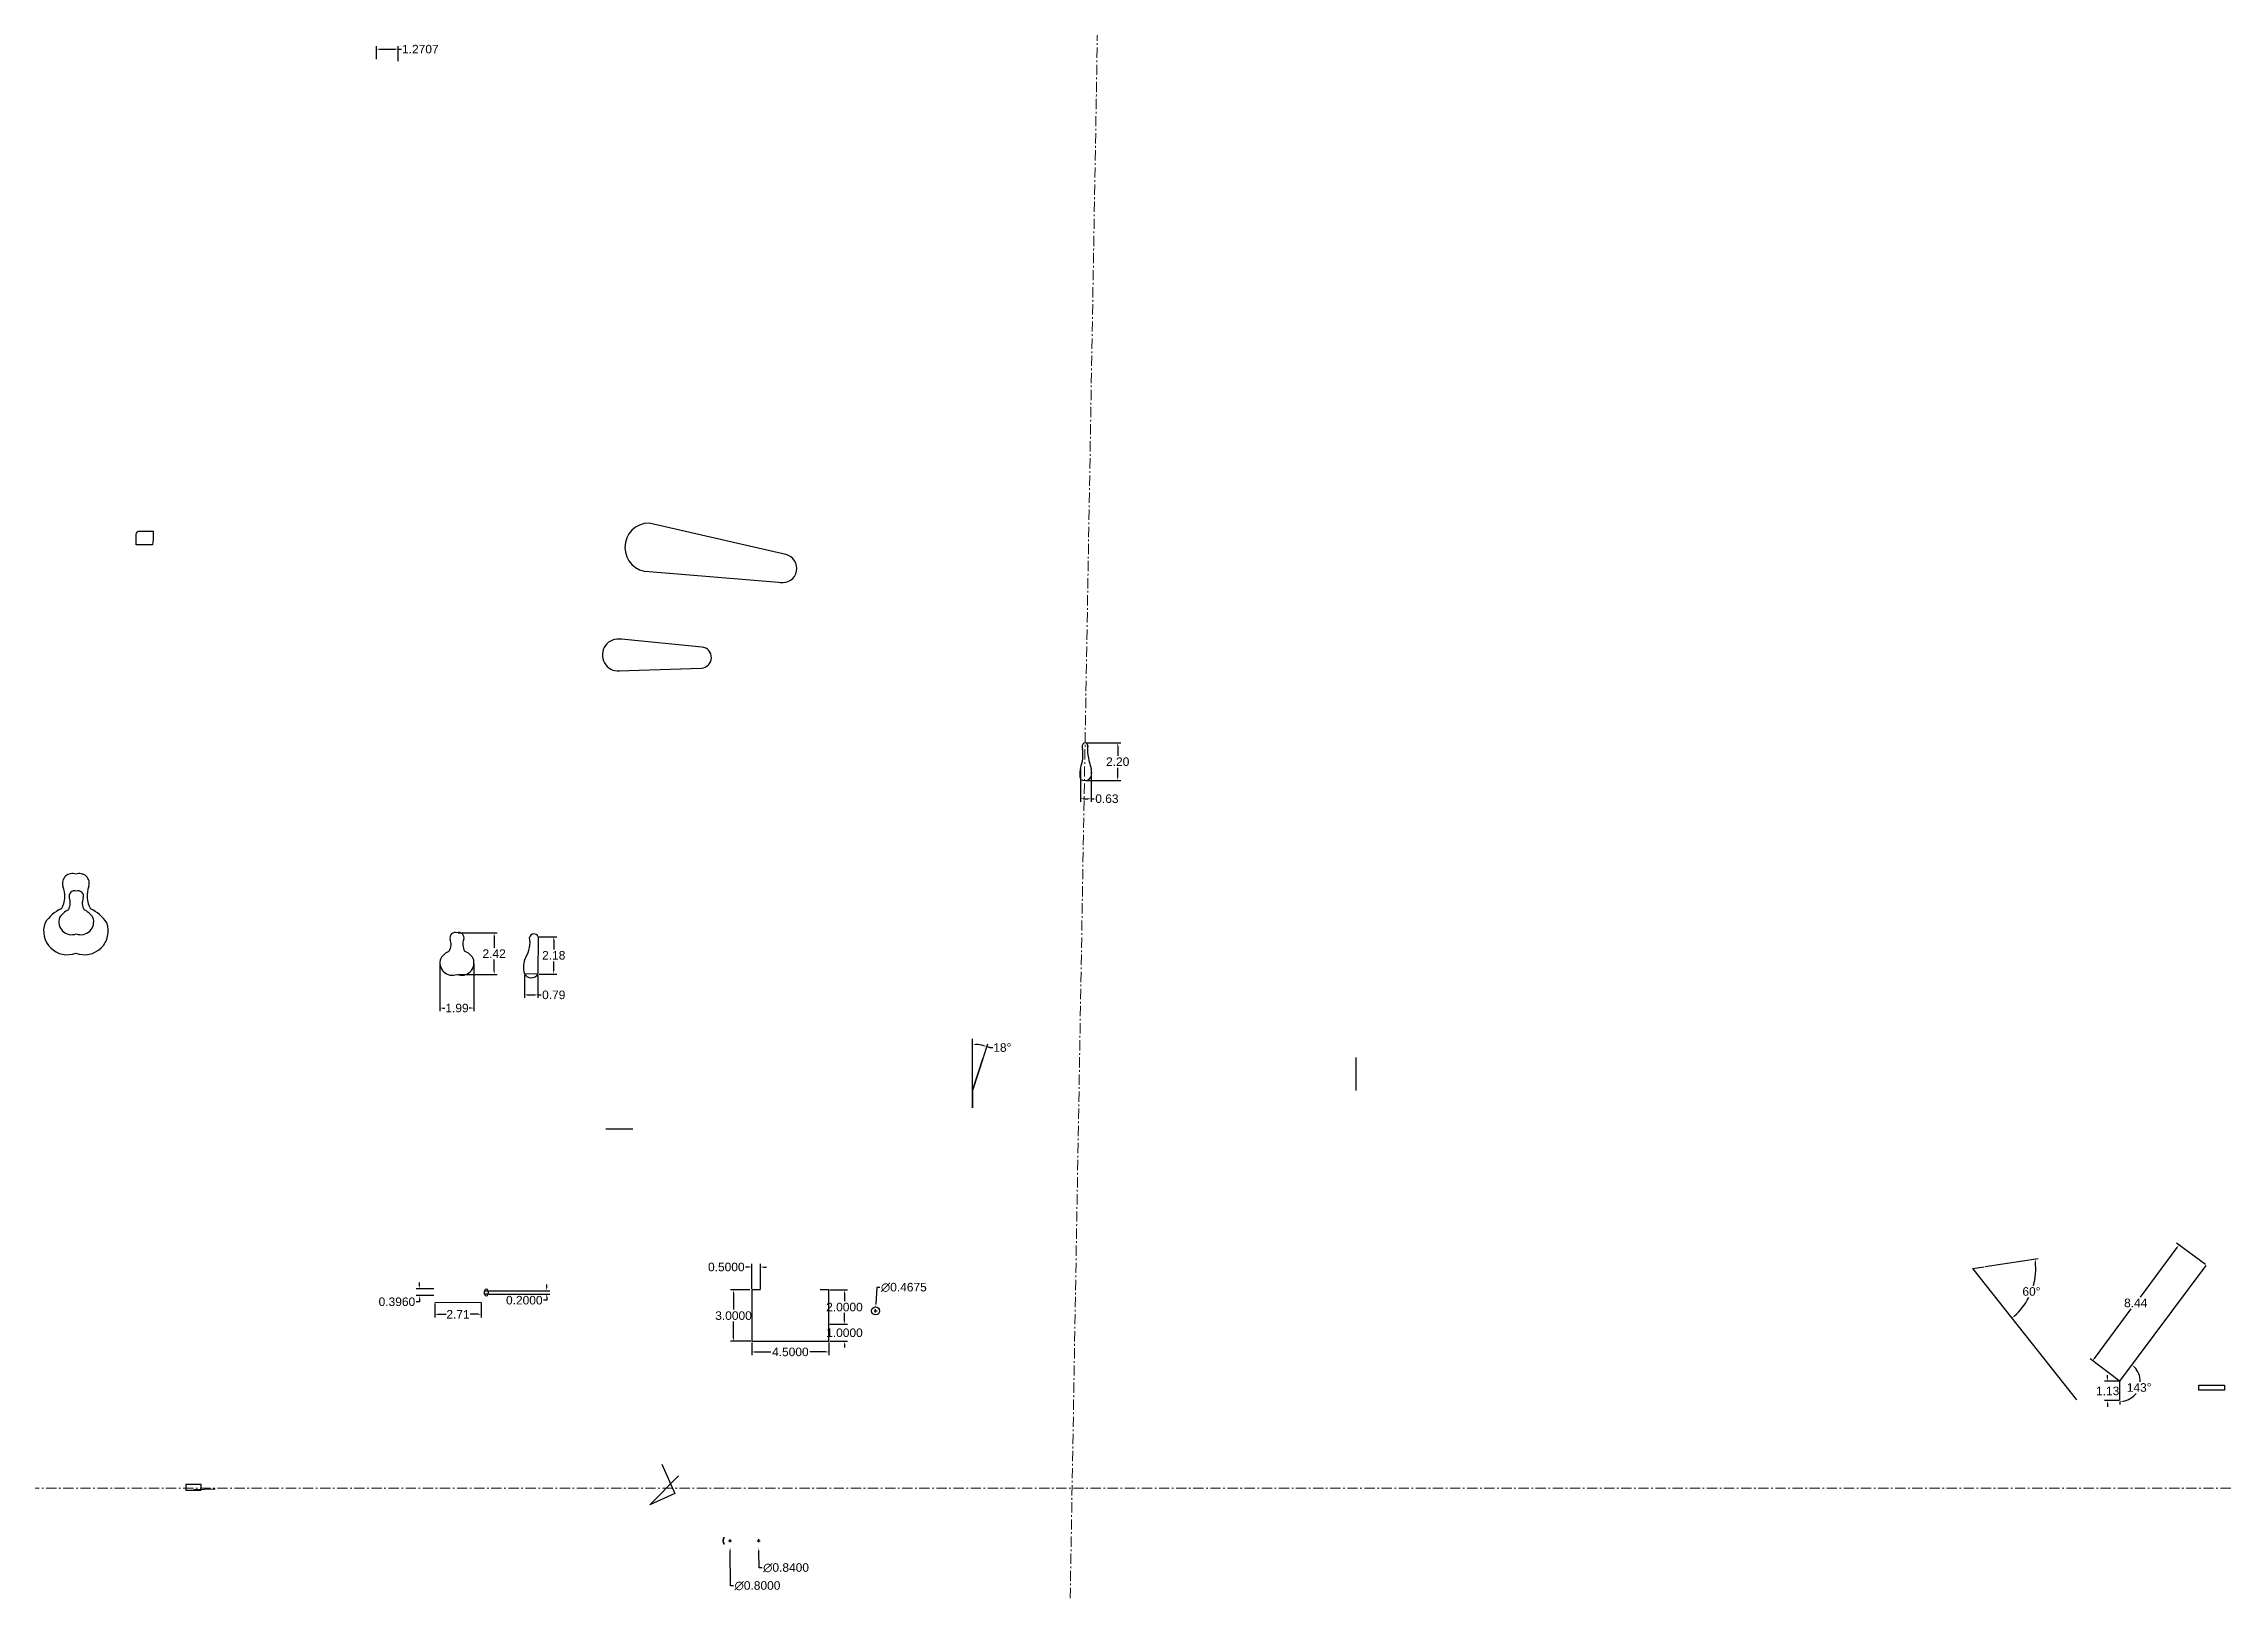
# Model space of a CAD drawing. Header units: millimetres. Extents: x 6 to 133, y 10 to 100.
import ezdxf

# ---------------------------------------------------------------- set-up
doc = ezdxf.new("R2010")
doc.units = ezdxf.units.MM
doc.header["$MEASUREMENT"] = 0
doc.linetypes.add('ACAD_ISO10W100', pattern=[18, 12, -3, 0, -3])
doc.layers.add('AXE SIMETRIE', color=40, linetype='ACAD_ISO10W100', lineweight=13)
doc.layers.add('COTARE', color=84, linetype='Continuous', lineweight=13)
for name, color, linetype in [('BURETE SUPORT', 15, 'Continuous'), ('PARTE METALL', 7, 'Continuous'), ('PARTE PLASTIC', 6, 'Continuous')]:
    doc.layers.add(name, color=color, linetype=linetype)
doc.styles.get("Standard").update_dxf_attribs({"font": 'arial.ttf'})
doc.dimstyles.get("Standard").update_dxf_attribs({"dimtxt": 0.5, "dimasz": 0.18, "dimexe": 0.18, "dimexo": 0.0625, "dimgap": 0.09, "dimtad": 0, "dimtih": 1, "dimtoh": 1, "dimdec": 4, "dimzin": 0, "dimdsep": 46, "dimtxsty": 'Standard', "dimcen": 0.09, "dimadec": 0, "dimazin": 0, "dimtfac": 1, "dimtdec": 4, "dimtofl": 0, "dimtmove": 0, "dimatfit": 3, "dimfxl": 1, "dimtolj": 1, "dimtzin": 0, "dimarcsym": 0})

# ---------------------------------------------------------------- blocks, each defined once
blk = doc.blocks.new('*D1')
at = {"layer": 'COTARE', "color": 0, "lineweight": -2, "transparency": 16777216}
for p, q in [((127.01, 22.25), (126.17, 22.25)), ((126.35, 22.43), (126.35, 22.61)), ((127.01, 21.12), (126.17, 21.12)), ((126.35, 20.94), (126.35, 20.76))]:
    blk.add_line(p, q, dxfattribs=at)
at = {"layer": 'COTARE', "color": 0, "transparency": 16777216}
for points in [[(126.32, 22.43), (126.38, 22.43), (126.35, 22.25)], [(126.32, 20.94), (126.38, 20.94), (126.35, 21.12)]]:
    blk.add_solid(points, dxfattribs=at)
at = {"layer": 'Defpoints', "color": 0, "transparency": 16777216}
for p in [(126.35, 22.25), (127.07, 22.25, -0.18), (127.07, 21.12, -0.18)]:
    blk.add_point(p, dxfattribs=at)
at = {"layer": 'COTARE', "color": 0, "transparency": 16777216, "insert": (126.35, 21.68), "char_height": 0.5, "attachment_point": 5}
blk.add_mtext('\\A1;{\\fArial|b0|i0|c238|p34;1.13}', dxfattribs=at)
blk = doc.blocks.new('*D2')
at = {"layer": 'COTARE', "color": 0, "lineweight": -2, "transparency": 16777216}
for p, q in [((130.4, 30.07), (128.25, 27.17)), ((132.06, 29.06), (130.37, 30.32)), ((125.58, 23.58), (127.73, 26.48)), ((127.02, 22.28), (125.32, 23.55))]:
    blk.add_line(p, q, dxfattribs=at)
at = {"layer": 'COTARE', "color": 0, "transparency": 16777216}
for points in [[(130.38, 30.08), (130.43, 30.05), (130.51, 30.21)], [(125.55, 23.6), (125.6, 23.56), (125.47, 23.44)]]:
    blk.add_solid(points, dxfattribs=at)
at = {"layer": 'Defpoints', "color": 0, "transparency": 16777216}
for p in [(130.51, 30.21), (132.11, 29.02, -0.18), (127.07, 22.25, -0.18)]:
    blk.add_point(p, dxfattribs=at)
at = {"layer": 'COTARE', "color": 0, "transparency": 16777216, "insert": (127.99, 26.82), "char_height": 0.5, "attachment_point": 5}
blk.add_mtext('\\A1;{\\fArial|b0|i0|c238|p34;8.44}', dxfattribs=at)
blk = doc.blocks.new('*D4')
at = {"layer": 'COTARE', "color": 0, "lineweight": -2, "transparency": 16777216}
blk.add_line((119.2, 28.95), (122.29, 29.42), dxfattribs=at)
for start, end in [(344.2555, 5.9993), (311.193, 332.7077)]:
    blk.add_arc((118.46, 28.83), 3.69, start, end, dxfattribs=at)
at = {"layer": 'COTARE', "color": 0, "transparency": 16777216}
for points in [[(122.1, 29.21), (122.16, 29.22), (122.11, 29.4)], [(120.91, 26.03), (120.88, 26.08), (120.76, 25.94)]]:
    blk.add_solid(points, dxfattribs=at)
at = {"layer": 'Defpoints', "color": 0, "transparency": 16777216}
for p in [(118.46, 28.83), (118.46, 28.83), (119.14, 28.94, 0.13), (121.61, 26.91), (124.54, 21.17)]:
    blk.add_point(p, dxfattribs=at)
at = {"layer": 'COTARE', "color": 0, "transparency": 16777216, "insert": (121.9, 27.49), "char_height": 0.5, "attachment_point": 5}
blk.add_mtext('\\A1;60°', dxfattribs=at)
blk = doc.blocks.new('*D5')
at = {"layer": 'COTARE', "color": 0, "lineweight": -2, "transparency": 16777216}
blk.add_line((127.07, 21.06), (127.07, 20.89), dxfattribs=at)
for start, end in [(358.7147, 44.591), (278.7318, 322.6391)]:
    blk.add_arc((127.07, 22.25), 1.18, start, end, dxfattribs=at)
at = {"layer": 'COTARE', "color": 0, "transparency": 16777216}
for points in [[(127.89, 23.05), (127.93, 23.1), (127.77, 23.2)], [(127.25, 21.05), (127.25, 21.11), (127.07, 21.07)]]:
    blk.add_solid(points, dxfattribs=at)
at = {"layer": 'Defpoints', "color": 0, "transparency": 16777216}
for p in [(132.11, 29.02), (127.07, 22.25), (127.07, 22.25), (127.07, 21.12), (127.94, 21.45)]:
    blk.add_point(p, dxfattribs=at)
at = {"layer": 'COTARE', "color": 0, "transparency": 16777216, "insert": (128.19, 21.88), "char_height": 0.5, "attachment_point": 5}
blk.add_mtext('\\A1;143°', dxfattribs=at)
blk = doc.blocks.new('*D8')
at = {"layer": 'COTARE', "color": 0, "lineweight": -2, "transparency": 16777216}
for p, q in [((45.8, 12.93), (45.98, 12.93)), ((45.89, 12.84), (45.89, 13.02)), ((45.91, 10.3), (45.89, 12.35)), ((46.09, 10.3), (45.91, 10.3))]:
    blk.add_line(p, q, dxfattribs=at)
at = {"layer": 'COTARE', "color": 0, "transparency": 16777216}
blk.add_solid([(45.92, 12.35), (45.86, 12.35), (45.89, 12.53)], dxfattribs=at)
at = {"layer": 'Defpoints', "color": 0, "transparency": 16777216}
for p in [(45.89, 13.33, 2.5), (45.89, 12.53, 2.5)]:
    blk.add_point(p, dxfattribs=at)
at = {"layer": 'COTARE', "color": 0, "transparency": 16777216, "insert": (47.49, 10.3), "char_height": 0.5, "attachment_point": 5}
blk.add_mtext('\\A1;∅0.8000', dxfattribs=at)
blk = doc.blocks.new('*D9')
at = {"layer": 'COTARE', "color": 0, "lineweight": -2, "transparency": 16777216}
for p, q in [((47.47, 12.93), (47.65, 12.93)), ((47.56, 12.84), (47.56, 13.02)), ((47.58, 11.35), (47.57, 12.33)), ((47.76, 11.35), (47.58, 11.35))]:
    blk.add_line(p, q, dxfattribs=at)
at = {"layer": 'COTARE', "color": 0, "transparency": 16777216}
blk.add_solid([(47.6, 12.33), (47.54, 12.33), (47.57, 12.51)], dxfattribs=at)
at = {"layer": 'Defpoints', "color": 0, "transparency": 16777216}
for p in [(47.56, 13.35, 0.64), (47.57, 12.51, 0.64)]:
    blk.add_point(p, dxfattribs=at)
at = {"layer": 'COTARE', "color": 0, "transparency": 16777216, "insert": (49.16, 11.35), "char_height": 0.5, "attachment_point": 5}
blk.add_mtext('\\A1;∅0.8400', dxfattribs=at)
blk = doc.blocks.new('*D10')
at = {"layer": 'COTARE', "color": 0, "lineweight": -2, "transparency": 16777216}
for p, q in [((46.98, 28.92), (46.8, 28.92)), ((47.16, 27.64), (47.16, 29.1)), ((47.66, 27.64), (47.66, 29.1)), ((47.84, 28.92), (48.02, 28.92))]:
    blk.add_line(p, q, dxfattribs=at)
at = {"layer": 'COTARE', "color": 0, "transparency": 16777216}
for points in [[(46.98, 28.95), (46.98, 28.89), (47.16, 28.92)], [(47.84, 28.95), (47.84, 28.89), (47.66, 28.92)]]:
    blk.add_solid(points, dxfattribs=at)
at = {"layer": 'Defpoints', "color": 0, "transparency": 16777216}
for p in [(47.16, 28.92), (47.16, 27.58), (47.66, 27.58)]:
    blk.add_point(p, dxfattribs=at)
at = {"layer": 'COTARE', "color": 0, "transparency": 16777216, "insert": (45.67, 28.92), "char_height": 0.5, "attachment_point": 5}
blk.add_mtext('\\A1;0.5000', dxfattribs=at)
blk = doc.blocks.new('*D11')
at = {"layer": 'COTARE', "color": 0, "lineweight": -2, "transparency": 16777216}
for p, q in [((47.04, 27.58), (45.91, 27.58)), ((46.09, 27.4), (46.09, 26.43)), ((46.09, 24.76), (46.09, 25.74)), ((47.1, 24.58), (45.91, 24.58))]:
    blk.add_line(p, q, dxfattribs=at)
at = {"layer": 'COTARE', "color": 0, "transparency": 16777216}
for points in [[(46.06, 27.4), (46.12, 27.4), (46.09, 27.58)], [(46.06, 24.76), (46.12, 24.76), (46.09, 24.58)]]:
    blk.add_solid(points, dxfattribs=at)
at = {"layer": 'Defpoints', "color": 0, "transparency": 16777216}
for p in [(47.1, 27.58), (46.09, 24.58), (47.16, 24.58)]:
    blk.add_point(p, dxfattribs=at)
at = {"layer": 'COTARE', "color": 0, "transparency": 16777216, "insert": (46.09, 26.08), "char_height": 0.5, "attachment_point": 5}
blk.add_mtext('\\A1;3.0000', dxfattribs=at)
blk = doc.blocks.new('*D12')
at = {"layer": 'COTARE', "color": 0, "lineweight": -2, "transparency": 16777216}
for p, q in [((47.16, 24.52), (47.16, 23.78)), ((51.66, 24.52), (51.66, 23.78)), ((47.34, 23.96), (48.27, 23.96)), ((51.48, 23.96), (50.55, 23.96))]:
    blk.add_line(p, q, dxfattribs=at)
at = {"layer": 'COTARE', "color": 0, "transparency": 16777216}
for points in [[(47.34, 23.99), (47.34, 23.93), (47.16, 23.96)], [(51.48, 23.99), (51.48, 23.93), (51.66, 23.96)]]:
    blk.add_solid(points, dxfattribs=at)
at = {"layer": 'Defpoints', "color": 0, "transparency": 16777216}
for p in [(47.16, 24.58), (51.66, 24.58), (51.66, 23.96)]:
    blk.add_point(p, dxfattribs=at)
at = {"layer": 'COTARE', "color": 0, "transparency": 16777216, "insert": (49.41, 23.96), "char_height": 0.5, "attachment_point": 5}
blk.add_mtext('\\A1;4.5000', dxfattribs=at)
blk = doc.blocks.new('*D13')
at = {"layer": 'COTARE', "color": 0, "lineweight": -2, "transparency": 16777216}
for p, q in [((51.72, 25.58), (52.75, 25.58)), ((52.57, 25.76), (52.57, 25.94)), ((51.72, 24.58), (52.75, 24.58)), ((52.57, 24.4), (52.57, 24.22))]:
    blk.add_line(p, q, dxfattribs=at)
at = {"layer": 'COTARE', "color": 0, "transparency": 16777216}
for points in [[(52.54, 25.76), (52.6, 25.76), (52.57, 25.58)], [(52.54, 24.4), (52.6, 24.4), (52.57, 24.58)]]:
    blk.add_solid(points, dxfattribs=at)
at = {"layer": 'Defpoints', "color": 0, "transparency": 16777216}
for p in [(51.66, 25.58), (51.66, 24.58), (52.57, 24.58)]:
    blk.add_point(p, dxfattribs=at)
at = {"layer": 'COTARE', "color": 0, "transparency": 16777216, "insert": (52.57, 25.08), "char_height": 0.5, "attachment_point": 5}
blk.add_mtext('\\A1;1.0000', dxfattribs=at)
blk = doc.blocks.new('*D14')
at = {"layer": 'COTARE', "color": 0, "lineweight": -2, "transparency": 16777216}
for p, q in [((51.72, 27.58), (52.75, 27.58)), ((52.57, 27.4), (52.57, 26.93)), ((51.72, 25.58), (52.75, 25.58)), ((52.57, 25.76), (52.57, 26.24))]:
    blk.add_line(p, q, dxfattribs=at)
at = {"layer": 'COTARE', "color": 0, "transparency": 16777216}
for points in [[(52.54, 27.4), (52.6, 27.4), (52.57, 27.58)], [(52.54, 25.76), (52.6, 25.76), (52.57, 25.58)]]:
    blk.add_solid(points, dxfattribs=at)
at = {"layer": 'Defpoints', "color": 0, "transparency": 16777216}
for p in [(51.66, 27.58), (51.66, 25.58), (52.57, 25.58)]:
    blk.add_point(p, dxfattribs=at)
at = {"layer": 'COTARE', "color": 0, "transparency": 16777216, "insert": (52.57, 26.58), "char_height": 0.5, "attachment_point": 5}
blk.add_mtext('\\A1;2.0000', dxfattribs=at)
blk = doc.blocks.new('*D15')
at = {"layer": 'COTARE', "color": 0, "lineweight": -2, "transparency": 16777216}
for p, q in [((54.46, 27.73), (54.41, 26.77)), ((54.64, 27.73), (54.46, 27.73)), ((54.3, 26.36), (54.48, 26.36)), ((54.39, 26.27), (54.39, 26.45))]:
    blk.add_line(p, q, dxfattribs=at)
at = {"layer": 'COTARE', "color": 0, "transparency": 16777216}
blk.add_solid([(54.38, 26.77), (54.44, 26.77), (54.4, 26.59)], dxfattribs=at)
at = {"layer": 'Defpoints', "color": 0, "transparency": 16777216}
for p in [(54.38, 26.13, -21.29), (54.4, 26.59, -21.29)]:
    blk.add_point(p, dxfattribs=at)
at = {"layer": 'COTARE', "color": 0, "transparency": 16777216, "insert": (56.04, 27.73), "char_height": 0.5, "attachment_point": 5}
blk.add_mtext('\\A1;∅0.4675', dxfattribs=at)
blk = doc.blocks.new('*D16')
at = {"layer": 'COTARE', "color": 0, "lineweight": -2, "transparency": 16777216}
for p, q in [((60.69, 41.19), (60.94, 41.97)), ((61.06, 41.74), (61.24, 41.74))]:
    blk.add_line(p, q, dxfattribs=at)
for start, end in [(75.8707, 86.1782), (68.2272, 72.049)]:
    blk.add_arc((60.06, 39.23), 2.7, start, end, dxfattribs=at)
at = {"layer": 'COTARE', "color": 0, "transparency": 16777216}
for points in [[(60.24, 41.89), (60.24, 41.95), (60.06, 41.93)], [(60.72, 41.88), (60.71, 41.82), (60.89, 41.8)]]:
    blk.add_solid(points, dxfattribs=at)
at = {"layer": 'Defpoints', "color": 0, "transparency": 16777216}
for p in [(60.06, 42.24), (60.34, 41.91), (60.67, 41.13, 4.5), (60.06, 39.23), (60.06, 39.23, 4.5)]:
    blk.add_point(p, dxfattribs=at)
at = {"layer": 'COTARE', "color": 0, "transparency": 16777216, "insert": (61.79, 41.74), "char_height": 0.5, "attachment_point": 5}
blk.add_mtext('\\A1;18°', dxfattribs=at)
blk = doc.blocks.new('*D17')
at = {"layer": 'COTARE', "color": 0, "lineweight": -2, "transparency": 16777216}
for p, q in [((31.82, 27.54), (35.36, 27.54)), ((31.82, 27.34), (35.36, 27.34)), ((35.18, 26.98), (35, 26.98)), ((35.18, 27.72), (35.18, 27.9)), ((35.18, 27.16), (35.18, 26.98))]:
    blk.add_line(p, q, dxfattribs=at)
at = {"layer": 'COTARE', "color": 0, "transparency": 16777216}
for points in [[(35.15, 27.72), (35.21, 27.72), (35.18, 27.54)], [(35.15, 27.16), (35.21, 27.16), (35.18, 27.34)]]:
    blk.add_solid(points, dxfattribs=at)
at = {"layer": 'Defpoints', "color": 0, "transparency": 16777216}
for p in [(31.76, 27.54, 1.25), (31.76, 27.34, 1.25), (35.18, 27.34)]:
    blk.add_point(p, dxfattribs=at)
at = {"layer": 'COTARE', "color": 0, "transparency": 16777216, "insert": (33.87, 26.98), "char_height": 0.5, "attachment_point": 5}
blk.add_mtext('\\A1;0.2000', dxfattribs=at)
blk = doc.blocks.new('*D18')
at = {"layer": 'COTARE', "color": 0, "lineweight": -2, "transparency": 16777216}
for p, q in [((28.58, 27.65), (27.56, 27.65)), ((28.58, 27.25), (27.56, 27.25)), ((27.74, 26.89), (27.56, 26.89)), ((27.74, 27.83), (27.74, 28.01)), ((27.74, 27.07), (27.74, 26.89))]:
    blk.add_line(p, q, dxfattribs=at)
at = {"layer": 'COTARE', "color": 0, "transparency": 16777216}
for points in [[(27.71, 27.83), (27.77, 27.83), (27.74, 27.65)], [(27.71, 27.07), (27.77, 27.07), (27.74, 27.25)]]:
    blk.add_solid(points, dxfattribs=at)
at = {"layer": 'Defpoints', "color": 0, "transparency": 16777216}
for p in [(27.74, 27.25), (28.64, 27.65, 1.33), (28.64, 27.25, 1.35)]:
    blk.add_point(p, dxfattribs=at)
at = {"layer": 'COTARE', "color": 0, "transparency": 16777216, "insert": (26.43, 26.89), "char_height": 0.5, "attachment_point": 5}
blk.add_mtext('\\A1;0.3960', dxfattribs=at)
blk = doc.blocks.new('*D19')
at = {"layer": 'COTARE', "color": 0, "lineweight": -2, "transparency": 16777216}
for p, q in [((28.64, 26.79), (28.64, 25.98)), ((31.36, 26.8), (31.36, 25.98)), ((28.82, 26.16), (29.31, 26.16)), ((31.18, 26.16), (30.7, 26.16))]:
    blk.add_line(p, q, dxfattribs=at)
at = {"layer": 'COTARE', "color": 0, "transparency": 16777216}
for points in [[(28.82, 26.19), (28.82, 26.13), (28.64, 26.16)], [(31.18, 26.19), (31.18, 26.13), (31.36, 26.16)]]:
    blk.add_solid(points, dxfattribs=at)
at = {"layer": 'Defpoints', "color": 0, "transparency": 16777216}
for p in [(28.64, 26.86), (31.36, 26.86), (31.36, 26.16)]:
    blk.add_point(p, dxfattribs=at)
at = {"layer": 'COTARE', "color": 0, "transparency": 16777216, "insert": (30, 26.16), "char_height": 0.5, "attachment_point": 5}
blk.add_mtext('\\A1;2.71', dxfattribs=at)
blk = doc.blocks.new('*D20')
at = {"layer": 'COTARE', "color": 0, "lineweight": -2, "ltscale": 0.05, "transparency": 16777216}
for p, q in [((30, 48.44), (32.29, 48.44)), ((32.11, 48.26), (32.11, 47.57)), ((30, 46.02), (32.29, 46.02)), ((32.11, 46.2), (32.11, 46.89))]:
    blk.add_line(p, q, dxfattribs=at)
at = {"layer": 'COTARE', "color": 0, "ltscale": 0.05, "transparency": 16777216}
for points in [[(32.08, 48.26), (32.14, 48.26), (32.11, 48.44)], [(32.08, 46.2), (32.14, 46.2), (32.11, 46.02)]]:
    blk.add_solid(points, dxfattribs=at)
at = {"layer": 'Defpoints', "color": 0, "ltscale": 0.05, "transparency": 16777216}
for p in [(29.94, 48.44), (29.94, 46.02), (32.11, 46.02)]:
    blk.add_point(p, dxfattribs=at)
at = {"layer": 'COTARE', "color": 0, "ltscale": 0.05, "transparency": 16777216, "insert": (32.11, 47.23), "char_height": 0.5, "attachment_point": 5}
blk.add_mtext('\\A1;{\\fArial|b0|i0|c238|p34;2.42}', dxfattribs=at)
blk = doc.blocks.new('*D21')
at = {"layer": 'COTARE', "color": 0, "lineweight": -2, "ltscale": 0.05, "transparency": 16777216}
for p, q in [((28.94, 46.63), (28.94, 43.87)), ((30.93, 46.63), (30.93, 43.87)), ((29.12, 44.05), (29.22, 44.05)), ((30.75, 44.05), (30.65, 44.05))]:
    blk.add_line(p, q, dxfattribs=at)
at = {"layer": 'COTARE', "color": 0, "ltscale": 0.05, "transparency": 16777216}
for points in [[(29.12, 44.08), (29.12, 44.02), (28.94, 44.05)], [(30.75, 44.08), (30.75, 44.02), (30.93, 44.05)]]:
    blk.add_solid(points, dxfattribs=at)
at = {"layer": 'Defpoints', "color": 0, "ltscale": 0.05, "transparency": 16777216}
for p in [(28.94, 46.69), (30.93, 46.69), (30.93, 44.05)]:
    blk.add_point(p, dxfattribs=at)
at = {"layer": 'COTARE', "color": 0, "ltscale": 0.05, "transparency": 16777216, "insert": (29.94, 44.05), "char_height": 0.5, "attachment_point": 5}
blk.add_mtext('\\A1;{\\fArial|b0|i0|c238|p34;1.99}', dxfattribs=at)
blk = doc.blocks.new('*D22')
at = {"layer": 'COTARE', "color": 0, "lineweight": -2, "ltscale": 0.05, "transparency": 16777216}
for p, q in [((33.88, 45.98), (33.88, 44.64)), ((34.67, 45.98), (34.67, 44.64)), ((34.06, 44.82), (34.49, 44.82)), ((34.67, 44.82), (34.85, 44.82))]:
    blk.add_line(p, q, dxfattribs=at)
at = {"layer": 'COTARE', "color": 0, "ltscale": 0.05, "transparency": 16777216}
for points in [[(34.06, 44.85), (34.06, 44.79), (33.88, 44.82)], [(34.49, 44.85), (34.49, 44.79), (34.67, 44.82)]]:
    blk.add_solid(points, dxfattribs=at)
at = {"layer": 'Defpoints', "color": 0, "ltscale": 0.05, "transparency": 16777216}
for p in [(33.88, 46.04), (34.67, 46.04), (34.67, 44.82)]:
    blk.add_point(p, dxfattribs=at)
at = {"layer": 'COTARE', "color": 0, "ltscale": 0.05, "transparency": 16777216, "insert": (35.59, 44.82), "char_height": 0.5, "attachment_point": 5}
blk.add_mtext('\\A1;{\\fArial|b0|i0|c238|p34;0.79}', dxfattribs=at)
blk = doc.blocks.new('*D23')
at = {"layer": 'COTARE', "color": 0, "lineweight": -2, "ltscale": 0.05, "transparency": 16777216}
for p, q in [((34.74, 48.22), (35.77, 48.22)), ((35.59, 48.04), (35.59, 47.47)), ((34.73, 46.04), (35.77, 46.04)), ((35.59, 46.22), (35.59, 46.78))]:
    blk.add_line(p, q, dxfattribs=at)
at = {"layer": 'COTARE', "color": 0, "ltscale": 0.05, "transparency": 16777216}
for points in [[(35.56, 48.04), (35.62, 48.04), (35.59, 48.22)], [(35.56, 46.22), (35.62, 46.22), (35.59, 46.04)]]:
    blk.add_solid(points, dxfattribs=at)
at = {"layer": 'Defpoints', "color": 0, "ltscale": 0.05, "transparency": 16777216}
for p in [(34.68, 48.22), (35.59, 48.22), (34.67, 46.04)]:
    blk.add_point(p, dxfattribs=at)
at = {"layer": 'COTARE', "color": 0, "ltscale": 0.05, "transparency": 16777216, "insert": (35.59, 47.13), "char_height": 0.5, "attachment_point": 5}
blk.add_mtext('\\A1;{\\fArial|b0|i0|c238|p34;2.18}', dxfattribs=at)
blk = doc.blocks.new('*D24')
at = {"layer": 'COTARE', "color": 0, "lineweight": -2, "ltscale": 0.05, "transparency": 16777216}
for p, q in [((66.69, 59.54), (68.71, 59.54)), ((68.53, 59.36), (68.53, 58.79)), ((66.68, 57.34), (68.71, 57.34)), ((68.53, 57.52), (68.53, 58.09))]:
    blk.add_line(p, q, dxfattribs=at)
at = {"layer": 'COTARE', "color": 0, "ltscale": 0.05, "transparency": 16777216}
for points in [[(68.5, 59.36), (68.56, 59.36), (68.53, 59.54)], [(68.5, 57.52), (68.56, 57.52), (68.53, 57.34)]]:
    blk.add_solid(points, dxfattribs=at)
at = {"layer": 'Defpoints', "color": 0, "ltscale": 0.05, "transparency": 16777216}
for p in [(66.62, 59.54), (66.61, 57.34), (68.53, 57.34)]:
    blk.add_point(p, dxfattribs=at)
at = {"layer": 'COTARE', "color": 0, "ltscale": 0.05, "transparency": 16777216, "insert": (68.53, 58.44), "char_height": 0.5, "attachment_point": 5}
blk.add_mtext('\\A1;2.20', dxfattribs=at)
blk = doc.blocks.new('*D25')
at = {"layer": 'COTARE', "color": 0, "lineweight": -2, "ltscale": 0.05, "transparency": 16777216}
for p, q in [((66.35, 57.99), (66.35, 56.1)), ((66.98, 57.96), (66.98, 56.1)), ((66.53, 56.28), (66.8, 56.28)), ((66.98, 56.28), (67.16, 56.28))]:
    blk.add_line(p, q, dxfattribs=at)
at = {"layer": 'COTARE', "color": 0, "ltscale": 0.05, "transparency": 16777216}
for points in [[(66.53, 56.31), (66.53, 56.25), (66.35, 56.28)], [(66.8, 56.31), (66.8, 56.25), (66.98, 56.28)]]:
    blk.add_solid(points, dxfattribs=at)
at = {"layer": 'Defpoints', "color": 0, "ltscale": 0.05, "transparency": 16777216}
for p in [(66.35, 58.05), (66.98, 58.02), (66.98, 56.28)]:
    blk.add_point(p, dxfattribs=at)
at = {"layer": 'COTARE', "color": 0, "ltscale": 0.05, "transparency": 16777216, "insert": (67.9, 56.28), "char_height": 0.5, "attachment_point": 5}
blk.add_mtext('\\A1;0.63', dxfattribs=at)
blk = doc.blocks.new('2')
at = {"layer": 'PARTE PLASTIC', "ltscale": 0.05}
blk.add_lwpolyline([(0.2, -0.02), (5.05, 0.15, 0.935546), (5.08, 1.37), (0.38, 1.83, 1.142876), (0.27, -0.02)], format="xyb", dxfattribs=at)
blk = doc.blocks.new('*D34')
at = {"layer": 'COTARE', "color": 0, "lineweight": -2, "ltscale": 0.05, "transparency": 16777216}
for p, q in [((25.24, 99.49), (25.24, 100.25)), ((25.42, 100.07), (26.33, 100.07)), ((26.51, 99.36), (26.51, 100.25)), ((26.51, 100.07), (26.69, 100.07))]:
    blk.add_line(p, q, dxfattribs=at)
at = {"layer": 'COTARE', "color": 0, "ltscale": 0.05, "transparency": 16777216}
for points in [[(25.42, 100.1), (25.42, 100.04), (25.24, 100.07)], [(26.33, 100.1), (26.33, 100.04), (26.51, 100.07)]]:
    blk.add_solid(points, dxfattribs=at)
at = {"layer": 'Defpoints', "color": 0, "ltscale": 0.05, "transparency": 16777216}
for p in [(25.24, 99.43), (26.51, 100.07), (26.51, 99.3)]:
    blk.add_point(p, dxfattribs=at)
at = {"layer": 'COTARE', "color": 0, "ltscale": 0.05, "transparency": 16777216, "insert": (27.8, 100.07), "char_height": 0.5, "attachment_point": 5}
blk.add_mtext('\\A1;1.2707', dxfattribs=at)

msp = doc.modelspace()

# ---------------------------------------------------------------- linework, layer by layer
msp.add_line((118.46494, 28.8321, 0.20648), (119.14228, 28.9369, 0.33148))
at = {"elevation": 0.20648}
for points in [[(118.46494, 28.8321), (124.54046, 21.16596)], [(127.06784, 21.12032), (127.06784, 22.24744), (132.11089, 29.01882)]]:
    msp.add_lwpolyline(points, dxfattribs=at)
msp.add_lwpolyline([(131.66868, 22.02325), (133.16868, 22.02325), (133.16868, 21.72325), (131.66868, 21.72325)], close=True, dxfattribs=at)
at = {"layer": 'AXE SIMETRIE', "ltscale": 0.05}
for p, direction in [((66.58558, 57.33643), (0.017391349, 0.999848759)), ((15.81107, 16.00772, 7.8658), (-1, 0))]:
    msp.add_xline(p, direction, dxfattribs=at)
at = {"layer": 'BURETE SUPORT', "extrusion": (1, 0, 6.12323e-17)}
msp.add_line((60.05639, 39.23025), (60.05639, 42.24341), dxfattribs=at)
at = {"layer": 'BURETE SUPORT'}
for p, q in [((82.45539, 39.23025), (82.45539, 41.16757)), ((38.6422, 37.00267), (40.20759, 37.00267))]:
    msp.add_line(p, q, dxfattribs=at)
at = {"layer": 'BURETE SUPORT', "extrusion": (-1.15634e-17, -0.188844, 0.982007)}
msp.add_line((14.5633, 15.91621, 7.99902), (15.81262, 15.95647, 8.00676), dxfattribs=at)
at = {"layer": 'BURETE SUPORT'}
msp.add_lwpolyline([(47.65908, 27.58162), (47.15908, 27.58162), (47.15908, 25.58162), (47.15908, 24.58162), (51.65908, 24.58162), (51.65908, 25.58162), (51.65908, 27.58162), (51.15908, 27.58162)], dxfattribs=at)
msp.add_polyline3d([(60.6728, 41.13289, 4), (60.6728, 41.13289, 4.5), (60.05639, 39.23025, 4.5), (60.05639, 38.23025, 4.5), (60.05639, 38.23025, 0), (60.05639, 39.23025, 0), (60.6728, 41.13289, 0), (60.6728, 41.13289, 0.5)], dxfattribs=at)
msp.add_circle((54.39189, 26.35857, -21.29489), 0.23377, dxfattribs=at)
at = {"layer": 'PARTE METALL', "ltscale": 0.05}
for p, q in [((66.35648, 57.39354), (66.48215, 57.35644)), ((34.67671, 48.21917), (34.66943, 46.03818)), ((34.66943, 46.03818), (33.87804, 46.04082))]:
    msp.add_line(p, q, dxfattribs=at)
at = {"layer": 'PARTE METALL'}
for p, q in [((41.2126, 15.0351), (42.87613, 16.72109)), ((41.89761, 17.40964), (42.6694, 15.68826)), ((42.6694, 15.68826), (41.2126, 15.0351))]:
    msp.add_line(p, q, dxfattribs=at)
at = {"layer": 'PARTE METALL', "ltscale": 0.05, "elevation": -0.76943}
for points in [[(8.43689, 51.16323, 0.641032996), (7.68162, 51.8636, 0.641032996), (6.92635, 51.16323)], [(6.83339, 49.85125, 0.147471489), (5.88058, 49.0269, 0.64738412), (7.68162, 47.26211, 0.64738412), (9.48266, 49.0269, 0.147471489), (8.52985, 49.85125)]]:
    msp.add_lwpolyline(points, format="xyb", dxfattribs=at)
at = {"layer": 'PARTE METALL', "ltscale": 0.05}
for points in [[(7.24326, 49.78597, 0.147471489), (6.72852, 49.34063, 0.64738412), (7.70151, 48.38722, 0.64738412), (8.6745, 49.34063, 0.147471489), (8.15976, 49.78597)], [(8.10954, 50.49476, 0.641032996), (7.70151, 50.87312, 0.641032996), (7.29348, 50.49476)], [(30.33628, 48.07218, 0.641032996), (29.93817, 48.44135, 0.641032996), (29.54005, 48.07218)], [(29.49105, 47.38061, 0.147471489), (28.98881, 46.94609, 0.64738412), (29.93817, 46.01584, 0.64738412), (30.88752, 46.94609, 0.147471489), (30.38528, 47.38061)]]:
    msp.add_lwpolyline(points, format="xyb", dxfattribs=at)
for centre, radius, start, end in [((64.26238, 58.86054), 2.23939, 338.9059666, 8.7537921), ((66.74921, 59.31175), 0.29497, 130.8900117, 201.9809201), ((66.61311, 59.37898), 0.16586, 331.2162541, 110.0949916), ((68.78791, 59.11032), 2.02577, 172.6895139, 187.4429587), ((76.75656, 60.87894), 10.18197, 191.5061507, 196.2781921), ((67.73094, 57.73399), 1.416, 166.9145254, 193.9123501), ((66.61321, 57.75655), 0.42102, 251.8636353, 331.6846074), ((65.98891, 57.78855), 1.02157, 346.8906496, 13.3780751), ((5.49619, 50.60528, -0.76943), 1.53514, 330.5818853, 21.3125915), ((9.86705, 50.60528, -0.76943), 1.53514, 158.6874085, 209.4181147), ((6.52086, 50.19333), 0.82934, 330.5818853, 21.3125915), ((8.88216, 50.19333), 0.82934, 158.6874085, 209.4181147), ((28.78619, 47.77807), 0.8092, 330.5818853, 21.3125915), ((31.09014, 47.77807), 0.8092, 158.6874085, 209.4181147), ((32.7037, 47.86153), 1.50255, 326.5128813, 11.9791553), ((34.43207, 48.1198), 0.26405, 22.1072785, 168.2896271), ((35.25393, 46.43047), 1.43, 155.1020367, 195.8118282), ((34.27456, 46.28662), 0.46653, 211.7945862, 327.823061)]:
    msp.add_arc(centre, radius, start, end, dxfattribs=at)
at = {"layer": 'PARTE PLASTIC'}
msp.add_line((28.64243, 26.85659), (31.36188, 26.86294), dxfattribs=at)
at = {"layer": 'PARTE PLASTIC', "extrusion": (0.009, -0.560082, 0.828388)}
for p, q in [((15.00313, 16.21855, 8.80233), (14.10316, 16.21287, 8.80826)), ((14.10316, 16.21287, 8.80826), (14.10378, 15.88151, 8.58422)), ((14.10378, 15.88151, 8.58422), (15.00374, 15.88719, 8.57828)), ((15.00374, 15.88719, 8.57828), (15.00313, 16.21855, 8.80233))]:
    msp.add_line(p, q, dxfattribs=at)
at = {"layer": 'PARTE PLASTIC', "ltscale": 0.05}
msp.add_lwpolyline([(11.39955, 71.91777), (12.19955, 71.91777), (12.19955, 71.42357), (12.14955, 71.11777), (11.19955, 71.11777), (11.19955, 71.71777, -0.414213562)], format="xyb", close=True, dxfattribs=at)
msp.add_lwpolyline([(48.81984, 68.91425, 0.969924426), (49.14261, 70.54036), (41.15869, 72.38009, 1), (41.15869, 69.54933), (48.95639, 68.90293)], format="xyb", dxfattribs=at)
at = {"layer": 'PARTE PLASTIC', "elevation": 1.25447}
msp.add_lwpolyline([(31.55538, 27.5361), (31.75538, 27.5361), (31.75538, 27.3361), (31.55538, 27.3361)], close=True, dxfattribs=at)
at = {"layer": 'PARTE PLASTIC'}
for centre, start, end in [((31.65538, 27.5361, 1.25447), 0, 180), ((31.65538, 27.3361, 1.25447), 180, 0)]:
    msp.add_arc(centre, 0.1, start, end, dxfattribs=at)
for points, knots in [([(45.49741, 12.85532), (45.49261, 12.87987), (45.48992, 12.90681), (45.48992, 12.9579), (45.49261, 12.98484), (45.49741, 13.00939)], [0.02308811138, 0.02308811138, 0.02308811138, 0.02308811138, 0.03075124417, 0.03075124417, 0.03841437673, 0.03841437673, 0.03841437673, 0.03841437673]), ([(45.49741, 13.00939), (45.49261, 12.98484), (45.48992, 12.9579), (45.48992, 12.90681), (45.49261, 12.87987), (45.49741, 12.85532)], [-0.03841437673, -0.03841437673, -0.03841437673, -0.03841437673, -0.03075124417, -0.03075124417, -0.0230881116, -0.0230881116, -0.0230881116, -0.0230881116]), ([(45.49187, 12.97131), (45.49059, 12.95829), (45.48992, 12.94515), (45.48992, 12.91956), (45.49059, 12.90642), (45.49187, 12.89341)], [-0.034589052384, -0.034589052384, -0.034589052384, -0.034589052384, -0.030751244168, -0.030751244168, -0.026913771184, -0.026913771184, -0.026913771184, -0.026913771184]), ([(45.49187, 12.8934), (45.49059, 12.90642), (45.48992, 12.91956), (45.48992, 12.94515), (45.49059, 12.95829), (45.49187, 12.9713)], [0.026913491547, 0.026913491547, 0.026913491547, 0.026913491547, 0.030751244168, 0.030751244168, 0.034588830568, 0.034588830568, 0.034588830568, 0.034588830568]), ([(45.49741, 13.00939), (45.49742, 13.00943), (45.49743, 13.00948), (45.50225, 13.03411), (45.50915, 13.05629), (45.52231, 13.09111), (45.52955, 13.10627), (45.53484, 13.11653)], [0.03841437673, 0.03841437673, 0.03841437673, 0.03841437673, 0.03842856223, 0.03842856223, 0.0461058803, 0.0461058803, 0.05371982042, 0.05371982042, 0.05371982042, 0.05371982042]), ([(45.53484, 13.11653), (45.52955, 13.10627), (45.52231, 13.09111), (45.50915, 13.05629), (45.50225, 13.03411), (45.49743, 13.00948), (45.49742, 13.00943), (45.49741, 13.00939)], [-0.05371982042, -0.05371982042, -0.05371982042, -0.05371982042, -0.0461058803, -0.0461058803, -0.03842856223, -0.03842856223, -0.03841437673, -0.03841437673, -0.03841437673, -0.03841437673]), ([(45.49741, 13.00939), (45.49742, 13.00943), (45.49743, 13.00948), (45.49744, 13.00953), (45.49744, 13.00954), (45.49744, 13.00955)], [0.03841437673306, 0.03841437673306, 0.03841437673306, 0.03841437673306, 0.03842856223476, 0.03842856223476, 0.03843109936684, 0.03843109936684, 0.03843109936684, 0.03843109936684]), ([(45.49744, 13.00954), (45.49744, 13.00953), (45.49744, 13.00953), (45.49743, 13.00948), (45.49742, 13.00943), (45.49741, 13.00939)], [-0.03843028623956, -0.03843028623956, -0.03843028623956, -0.03843028623956, -0.03842856223476, -0.03842856223476, -0.03841437673279, -0.03841437673279, -0.03841437673279, -0.03841437673279]), ([(45.53484, 12.74818), (45.52955, 12.75844), (45.52231, 12.7736), (45.50915, 12.80842), (45.50225, 12.8306), (45.49743, 12.85523), (45.49742, 12.85528), (45.49741, 12.85532)], [0.00778266792, 0.00778266792, 0.00778266792, 0.00778266792, 0.01539660804, 0.01539660804, 0.0230739261, 0.0230739261, 0.02308811138, 0.02308811138, 0.02308811138, 0.02308811138]), ([(45.49741, 12.85532), (45.49742, 12.85528), (45.49743, 12.85523), (45.50225, 12.8306), (45.50915, 12.80842), (45.52231, 12.7736), (45.52955, 12.75844), (45.53484, 12.74818)], [-0.0230881116, -0.0230881116, -0.0230881116, -0.0230881116, -0.0230739261, -0.0230739261, -0.01539660804, -0.01539660804, -0.00778266792, -0.00778266792, -0.00778266792, -0.00778266792]), ([(45.50591, 12.82045), (45.50276, 12.83124), (45.49984, 12.84291), (45.49743, 12.85523), (45.49742, 12.85527), (45.49741, 12.85532)], [0.019241217112, 0.019241217112, 0.019241217112, 0.019241217112, 0.023073926102, 0.023073926102, 0.023087644771, 0.023087644771, 0.023087644771, 0.023087644771]), ([(45.49741, 12.85532), (45.49742, 12.85528), (45.49743, 12.85523), (45.49979, 12.84318), (45.50263, 12.83174), (45.5057, 12.82115)], [-0.023088111604, -0.023088111604, -0.023088111604, -0.023088111604, -0.023073926102, -0.023073926102, -0.019324380743, -0.019324380743, -0.019324380743, -0.019324380743]), ([(45.52582, 12.76679), (45.52251, 12.77406), (45.51905, 12.78222), (45.51251, 12.79951), (45.5092, 12.80921), (45.5061, 12.81978)], [0.011570782172, 0.011570782172, 0.011570782172, 0.011570782172, 0.015396608035, 0.015396608035, 0.019162418756, 0.019162418756, 0.019162418756, 0.019162418756]), ([(45.51565, 13.07351), (45.51569, 13.0736), (45.51572, 13.07369), (45.51905, 13.08249), (45.52251, 13.09065), (45.52582, 13.09792)], [0.046067099425, 0.046067099425, 0.046067099425, 0.046067099425, 0.046105880301, 0.046105880301, 0.049931710831, 0.049931710831, 0.049931710831, 0.049931710831]), ([(45.52582, 13.09792), (45.52251, 13.09065), (45.51905, 13.08249), (45.51572, 13.07369), (45.51569, 13.0736), (45.51565, 13.07351)], [-0.049931869323, -0.049931869323, -0.049931869323, -0.049931869323, -0.046105880301, -0.046105880301, -0.046067100032, -0.046067100032, -0.046067100032, -0.046067100032]), ([(45.51565, 12.7912), (45.51569, 12.79111), (45.51572, 12.79102), (45.51905, 12.78222), (45.52251, 12.77406), (45.52582, 12.76679)], [-0.015435389152, -0.015435389152, -0.015435389152, -0.015435389152, -0.015396608035, -0.015396608035, -0.011570664242, -0.011570664242, -0.011570664242, -0.011570664242]), ([(45.53484, 13.11653), (45.5349, 13.11664), (45.53496, 13.11675), (45.54033, 13.12712), (45.54351, 13.13235), (45.54351, 13.13235)], [0.053719820418, 0.053719820418, 0.053719820418, 0.053719820418, 0.053804184319, 0.053804184319, 0.061502488336, 0.061502488336, 0.061502488336, 0.061502488336]), ([(45.54351, 13.13235), (45.54351, 13.13235), (45.54033, 13.12712), (45.53496, 13.11675), (45.5349, 13.11664), (45.53484, 13.11653)], [-0.061502488336, -0.061502488336, -0.061502488336, -0.061502488336, -0.053804184319, -0.053804184319, -0.053719820418, -0.053719820418, -0.053719820418, -0.053719820418]), ([(45.53484, 13.11653), (45.5349, 13.11664), (45.53496, 13.11675), (45.53766, 13.12197), (45.53977, 13.12583), (45.54123, 13.12842)], [0.053719820418, 0.053719820418, 0.053719820418, 0.053719820418, 0.053804184319, 0.053804184319, 0.057634416948, 0.057634416948, 0.057634416948, 0.057634416948]), ([(45.54123, 13.12842), (45.53977, 13.12583), (45.53766, 13.12197), (45.53496, 13.11675), (45.5349, 13.11664), (45.53484, 13.11653)], [-0.057634738053, -0.057634738053, -0.057634738053, -0.057634738053, -0.053804184319, -0.053804184319, -0.053719822702, -0.053719822702, -0.053719822702, -0.053719822702]), ([(45.54351, 12.73235), (45.54351, 12.73235), (45.54033, 12.73759), (45.53496, 12.74796), (45.5349, 12.74807), (45.53484, 12.74818)], [0, 0, 0, 0, 0.007698304018, 0.007698304018, 0.007782667919, 0.007782667919, 0.007782667919, 0.007782667919]), ([(45.53484, 12.74818), (45.5349, 12.74807), (45.53496, 12.74796), (45.54033, 12.73759), (45.54351, 12.73235), (45.54351, 12.73235)], [-0.00778266792, -0.00778266792, -0.00778266792, -0.00778266792, -0.007698304018, -0.007698304018, 0, 0, 0, 0]), ([(45.53484, 12.74818), (45.5349, 12.74807), (45.53496, 12.74796), (45.53764, 12.74277), (45.53975, 12.73893), (45.54121, 12.73634)], [-0.00778266792, -0.00778266792, -0.00778266792, -0.00778266792, -0.007698304018, -0.007698304018, -0.00389137318, -0.00389137318, -0.00389137318, -0.00389137318]), ([(45.54121, 12.73634), (45.53975, 12.73893), (45.53764, 12.74277), (45.53496, 12.74796), (45.5349, 12.74807), (45.53484, 12.74818)], [0.003891373179, 0.003891373179, 0.003891373179, 0.003891373179, 0.007698304018, 0.007698304018, 0.007782667919, 0.007782667919, 0.007782667919, 0.007782667919]), ([(45.54123, 12.73629), (45.53977, 12.73888), (45.53766, 12.74274), (45.53496, 12.74796), (45.5349, 12.74807), (45.53484, 12.74818)], [0.003868082193, 0.003868082193, 0.003868082193, 0.003868082193, 0.007698304018, 0.007698304018, 0.007782665248, 0.007782665248, 0.007782665248, 0.007782665248]), ([(45.53484, 12.74818), (45.5349, 12.74807), (45.53496, 12.74796), (45.53766, 12.74274), (45.53977, 12.73888), (45.54123, 12.73629)], [-0.00778266792, -0.00778266792, -0.00778266792, -0.00778266792, -0.007698304018, -0.007698304018, -0.003868269899, -0.003868269899, -0.003868269899, -0.003868269899])]:
    msp.add_open_spline(points, degree=3, knots=knots, dxfattribs=at)
for points in [[(45.49187, 12.9713), (45.49314, 12.98428), (45.49501, 12.99713), (45.49741, 13.00939)], [(45.49741, 13.00939), (45.49501, 12.99713), (45.49314, 12.98428), (45.49187, 12.97131)], [(45.49187, 12.89341), (45.49314, 12.88043), (45.49501, 12.86758), (45.49741, 12.85532)], [(45.49741, 12.85532), (45.49501, 12.86757), (45.49314, 12.88043), (45.49187, 12.8934)], [(45.49744, 13.00955), (45.49984, 13.02181), (45.50276, 13.03348), (45.50591, 13.04427)], [(45.49745, 13.00959), (45.49744, 13.00958), (45.49744, 13.00956), (45.49744, 13.00954)], [(45.50591, 13.04427), (45.50277, 13.0335), (45.49985, 13.02184), (45.49745, 13.00959)], [(45.5057, 12.82115), (45.50577, 12.82091), (45.50584, 12.82067), (45.50591, 12.82044)], [(45.50591, 13.04427), (45.50903, 13.05498), (45.51238, 13.06482), (45.51565, 13.07351)], [(45.51565, 13.07351), (45.51238, 13.06482), (45.50903, 13.05498), (45.50591, 13.04427)], [(45.5061, 12.81978), (45.50604, 12.82), (45.50597, 12.82022), (45.50591, 12.82045)], [(45.50591, 12.82044), (45.50903, 12.80973), (45.51238, 12.79989), (45.51565, 12.7912)], [(45.52582, 13.09792), (45.52909, 13.10511), (45.53221, 13.11143), (45.53484, 13.11653)], [(45.53484, 13.11653), (45.53221, 13.11143), (45.52909, 13.10511), (45.52582, 13.09792)], [(45.53484, 12.74818), (45.53221, 12.75328), (45.52909, 12.7596), (45.52582, 12.76679)], [(45.52582, 12.76679), (45.52909, 12.7596), (45.53221, 12.75328), (45.53484, 12.74818)], [(45.54123, 13.12842), (45.54271, 13.13103), (45.54351, 13.13235), (45.54351, 13.13235)], [(45.54351, 13.13235), (45.54351, 13.13235), (45.54271, 13.13103), (45.54123, 13.12842)], [(45.54121, 12.73634), (45.5427, 12.73369), (45.54351, 12.73235), (45.54351, 12.73235)], [(45.54351, 12.73235), (45.54351, 12.73235), (45.5427, 12.73369), (45.54121, 12.73634)], [(45.54351, 12.73235), (45.54351, 12.73235), (45.54271, 12.73368), (45.54123, 12.73629)], [(45.54123, 12.73629), (45.54271, 12.73368), (45.54351, 12.73235), (45.54351, 12.73235)]]:
    msp.add_open_spline(points, degree=3, dxfattribs=at)

# ---------------------------------------------------------------- block references
msp.add_blockref('2', (39.16467, 63.76436), dxfattribs=at)

# ---------------------------------------------------------------- dimensions: what is measured, and where the dimension line sits
at = {"layer": 'COTARE', "ltscale": 0.05}
dim = msp.add_linear_dim(base=(26.51282, 100.06741), p1=(25.24208, 99.42911), p2=(26.51282, 99.29789), dimstyle='Standard', dxfattribs=at)
dim.commit()
dim.dimension.update_dxf_attribs({"geometry": '*D34', "text_midpoint": (27.79714, 100.06741)})
for base, p1, p2, text, picture, middle in [((68.5255, 57.33553), (66.62399, 59.54448), (66.61321, 57.33553), '2.20', '*D24', (68.5255, 58.44)), ((32.10667, 46.01584), (29.93817, 48.44135), (29.93817, 46.01584), '{\\fArial|b0|i0|c238|p34;2.42}', '*D20', (32.10667, 47.2286)), ((35.59327, 48.21917), (34.66943, 46.03818), (34.67671, 48.21917), '{\\fArial|b0|i0|c238|p34;2.18}', '*D23', (35.59327, 47.12868))]:
    dim = msp.add_linear_dim(base=base, p1=p1, p2=p2, angle=90, text=text, dimstyle='Standard', dxfattribs=at)
    dim.commit()
    dim.dimension.update_dxf_attribs({"geometry": picture, "text_midpoint": middle})
for base, p1, p2, text, picture, middle in [((66.98276, 56.28399), (66.35171, 58.05458), (66.98276, 58.02492), '0.63', '*D25', (67.90215, 56.28399)), ((30.93256, 44.05026), (28.94377, 46.69393), (30.93256, 46.69393), '{\\fArial|b0|i0|c238|p34;1.99}', '*D21', (29.93817, 44.05026)), ((34.66943, 44.82095), (33.87804, 46.04082), (34.66943, 46.03818), '{\\fArial|b0|i0|c238|p34;0.79}', '*D22', (35.58933, 44.82095))]:
    dim = msp.add_linear_dim(base=base, p1=p1, p2=p2, text=text, dimstyle='Standard', dxfattribs=at)
    dim.commit()
    dim.dimension.update_dxf_attribs({"geometry": picture, "text_midpoint": middle})
at = {"layer": 'COTARE'}
for base, line1, line2, picture, middle in [((60.33776, 41.9146), ((60.6728, 41.13289, 4.5), (60.05639, 39.23025, 4.5)), ((60.05639, 39.23025), (60.05639, 42.24341)), '*D16', (61.79446, 41.73676)), ((121.6116, 26.90608), ((118.46494, 28.8321, 0.20648), (124.54046, 21.16596, 0.20648)), ((118.46494, 28.8321, 0.20648), (119.14228, 28.9369, 0.33148)), '*D4', (121.89981, 27.48572, 0.20648)), ((127.9433, 21.4529), ((127.06784, 22.24744, 0.20648), (132.11089, 29.01882, 0.20648)), ((127.06784, 21.12032, 0.20648), (127.06784, 22.24744, 0.20648)), '*D5', (128.19005, 21.87546, 0.20648))]:
    dim = msp.add_angular_dim_2l(base=base, line1=line1, line2=line2, dimstyle='Standard', dxfattribs=at)
    dim.commit()
    dim.dimension.update_dxf_attribs({"geometry": picture, "text_midpoint": middle})
dim = msp.add_aligned_dim(p1=(127.06784, 22.24744, 0.20648), p2=(132.11089, 29.01882, 0.20648), distance=1.99413, text='{\\fArial|b0|i0|c238|p34;8.44}', dimstyle='Standard', dxfattribs=at)
dim.commit()
dim.dimension.update_dxf_attribs({"geometry": '*D2', "text_midpoint": (127.99004, 26.82424, 0.38148)})
for base, p1, p2, picture, middle in [((47.15908, 28.91643), (47.65908, 27.58162), (47.15908, 27.58162), '*D10', (45.67207, 28.91643)), ((51.65908, 23.96087), (47.15908, 24.58162), (51.65908, 24.58162), '*D12', (49.40908, 23.96087))]:
    dim = msp.add_linear_dim(base=base, p1=p1, p2=p2, dimstyle='Standard', dxfattribs=at)
    dim.commit()
    dim.dimension.update_dxf_attribs({"geometry": picture, "text_midpoint": middle})
for p1, p2, picture, middle in [((54.37984, 26.12511, -21.29489), (54.40393, 26.59203, -21.29489), '*D15', (56.04438, 27.73009)), ((45.88739, 13.33235, 2.50238), (45.89245, 12.53236, 2.50238), '*D8', (47.4856, 10.29903)), ((47.55799, 13.35233, 0.63919), (47.56785, 12.51238, 0.63919), '*D9', (49.16047, 11.3536))]:
    dim = msp.add_diameter_dim_2p(p1=p1, p2=p2, dimstyle='Standard', dxfattribs=at)
    dim.commit()
    dim.dimension.update_dxf_attribs({"geometry": picture, "text_midpoint": middle, "dimtype": 163})
for base, p1, p2, picture, middle in [((27.7384, 27.25178), (28.64304, 27.64776, 1.32641), (28.64091, 27.25178, 1.35447), '*D18', (26.4314, 26.89178)), ((35.17732, 27.3361), (31.75538, 27.5361, 1.25447), (31.75538, 27.3361, 1.25447), '*D17', (33.87031, 26.9761)), ((46.08555, 24.58162), (47.09985, 27.58162), (47.15908, 24.58162), '*D11', (46.08555, 26.08162)), ((52.57046, 25.58162), (51.65908, 27.58162), (51.65908, 25.58162), '*D14', (52.57046, 26.58162)), ((52.57046, 24.58162), (51.65908, 25.58162), (51.65908, 24.58162), '*D13', (52.57046, 25.08162))]:
    dim = msp.add_linear_dim(base=base, p1=p1, p2=p2, angle=90, dimstyle='Standard', dxfattribs=at)
    dim.commit()
    dim.dimension.update_dxf_attribs({"geometry": picture, "text_midpoint": middle})
dim = msp.add_linear_dim(base=(31.36188, 26.15528), p1=(28.64243, 26.85659), p2=(31.36188, 26.86294), text='2.71', dimstyle='Standard', dxfattribs=at)
dim.commit()
dim.dimension.update_dxf_attribs({"geometry": '*D19', "text_midpoint": (30.00216, 26.15528)})
dim = msp.add_linear_dim(base=(126.34741, 22.24744, 0.38148), p1=(127.06784, 21.12032, 0.20648), p2=(127.06784, 22.24744, 0.20648), angle=90, text='{\\fArial|b0|i0|c238|p34;1.13}', dimstyle='Standard', dxfattribs=at)
dim.commit()
dim.dimension.update_dxf_attribs({"geometry": '*D1', "text_midpoint": (126.34741, 21.68388, 0.38148)})

doc.saveas('drawing.dxf')
